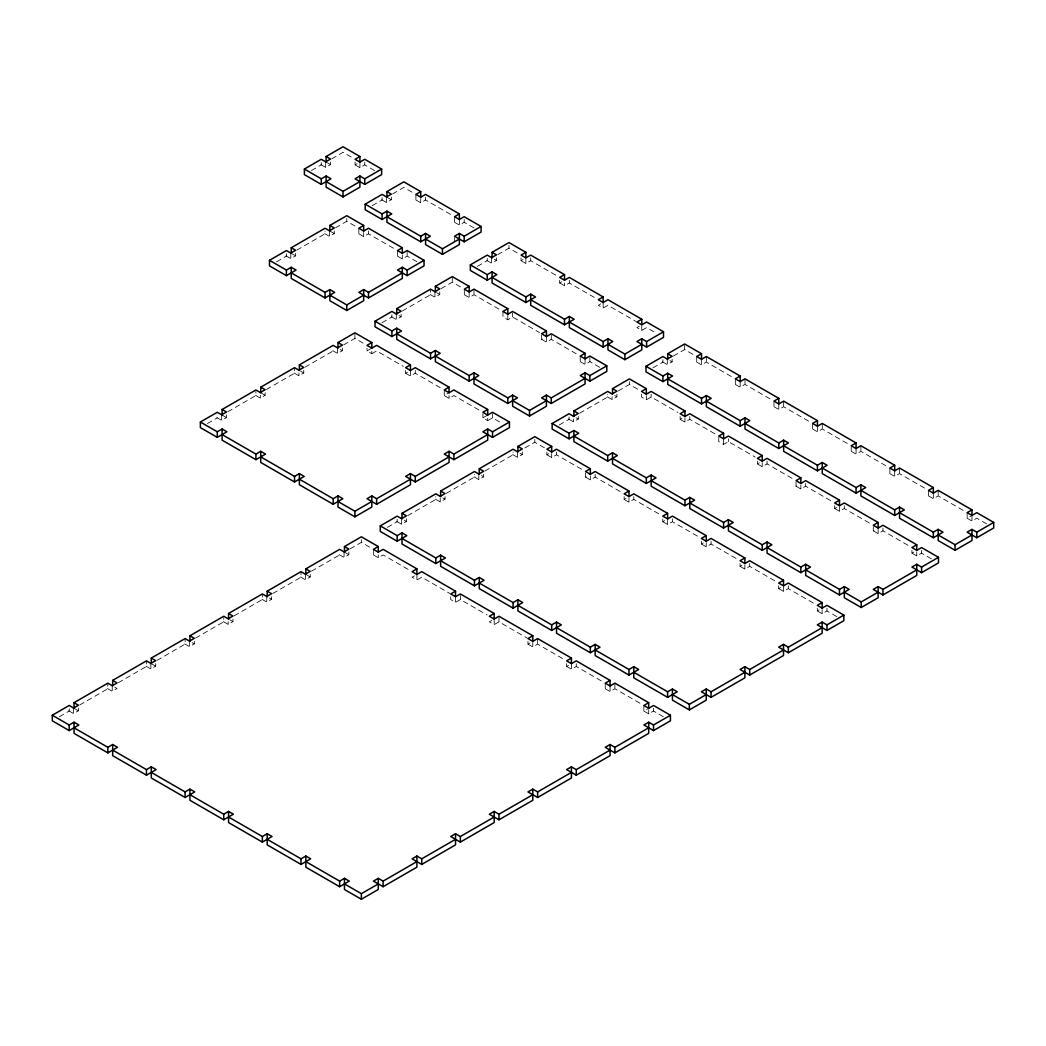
<?xml version="1.0" encoding="UTF-8"?>
<svg xmlns="http://www.w3.org/2000/svg" width="1046" height="1046" viewBox="0 0 1046 1046"><rect width="100%" height="100%" fill="white"/><g stroke="black" fill="none" stroke-linecap="round" stroke-linejoin="round"><path stroke-width="0.75" stroke-dasharray="5 3.75" d="M311.42 170.563L321.279 164.876L321.279 162.078M331.752 158.835L343.023 152.324L354.28 158.835M320.861 164.627L325.685 167.412L330.51 164.627L330.51 159.044M355.091 162.078L355.091 164.876L357.51 163.477M355.091 164.876L359.916 167.661L364.753 164.876L374.612 170.563M372.232 205.67L382.091 199.982L382.091 197.197M392.564 193.941L403.821 187.43L415.092 193.941M276.549 261.814L286.408 256.126L286.408 253.328M296.868 250.086L325.045 233.82L325.045 231.035M335.505 227.78L346.775 221.268L356.634 226.969M381.672 199.734L386.497 202.519L391.322 199.734L391.322 195.55M285.976 255.878L290.814 258.663L295.639 255.878L295.639 251.694M324.613 233.572L329.438 236.357L334.275 233.572L334.275 230.787M415.903 194.399L415.903 199.982L418.322 198.583M358.843 228.237L358.843 233.82L361.262 232.421M415.903 199.982L420.727 202.767L425.565 199.982L453.729 216.247M358.843 233.82L363.681 236.605L368.506 233.82L396.669 250.086M454.539 216.705L454.539 222.288L456.945 220.889M397.48 250.543L397.48 256.126L399.899 254.727M454.539 222.288L459.364 225.073L464.189 222.288L474.047 227.976M397.48 256.126L402.305 258.911L407.142 256.126L417.001 261.814M477.381 266.377L487.24 260.689L487.24 256.505M497.713 254.649L508.971 248.137L518.829 253.838M207.422 423.538L217.28 417.851M227.74 411.81L255.917 395.545L255.917 391.361M266.377 389.504L294.541 373.239L294.541 367.656M305.014 367.198L333.177 350.933M343.637 344.892L354.908 338.381L366.178 344.892M382.038 322.717L391.897 317.03L391.897 312.846M402.37 310.989L430.534 294.724L430.534 289.154M440.994 288.683L452.264 282.172L463.535 288.683M486.821 260.441L491.646 263.226L496.471 260.441L496.471 257.656M216.849 417.602L221.674 420.387L226.511 417.602L226.511 412.019M255.486 395.296L260.31 398.081L265.148 395.296L265.148 392.512M294.122 372.991L298.947 375.776L303.771 372.991L303.771 370.206M332.746 350.685L337.583 353.47L342.408 350.685L342.408 347.9M391.479 316.781L396.303 319.566L401.128 316.781L401.128 311.211M430.102 294.475L434.94 297.26L439.765 294.475L439.765 288.905M521.052 257.891L521.052 260.689L524.674 258.597M366.989 350.933L371.814 348.148L371.814 353.718L366.989 350.933L366.989 348.148M464.332 289.154L464.332 294.724L466.751 293.325M521.052 260.689L525.877 263.474L530.701 260.689L558.878 276.955M371.814 353.718L376.638 350.933L403.403 366.388M464.332 294.724L469.17 297.509L473.995 294.724L502.172 310.989M559.688 280.197L559.688 282.995L562.094 281.596M405.613 370.454L405.613 373.239L408.032 371.84M559.688 282.995L564.513 285.78L569.338 282.995L597.514 299.261M405.613 373.239L410.45 376.024L415.275 373.239L443.439 389.504M502.969 311.447L502.969 317.03L507.807 319.815L512.632 317.03L539.396 332.484M600.731 303.902L598.312 305.301L603.15 308.086L607.974 305.301L636.138 321.553M444.249 389.962L444.249 395.545L449.074 392.747M541.606 335.151L541.606 339.335L544.025 337.936M444.249 395.545L449.074 398.33L453.912 395.545L480.663 410.986M541.606 339.335L546.43 342.12L551.268 339.335L579.432 355.601M639.368 326.208L636.949 327.594L641.773 330.392L646.611 327.594L656.47 333.295M482.886 417.851L487.711 415.053L487.711 420.636L482.886 417.851L482.886 413.667M580.242 356.058L580.242 361.641L582.648 360.242M487.711 420.636L492.535 417.851L502.407 423.538M580.242 361.641L585.067 364.426L589.892 361.641L599.75 367.329M653.044 367.787L662.903 362.099L662.903 356.529M673.363 356.058L684.633 349.56L695.904 356.058M559.205 425.003L569.063 419.315L569.063 416.517M579.523 413.275L607.687 397.009L607.687 394.211M618.16 390.969L629.417 384.457L640.688 390.969M662.471 361.851L667.309 364.636L672.133 361.851L672.133 356.281M59.347 716.745L69.206 711.058L69.206 705.475M79.666 705.017L107.83 688.752L107.83 683.169M118.303 682.711L146.466 666.446L146.466 660.876M156.926 660.405L185.103 644.14L185.103 638.57M195.563 638.099L223.739 621.834L223.739 617.65M234.199 615.793L262.363 599.528L262.363 595.344M272.836 593.487L301 577.222L301 571.652M311.46 571.181L339.636 554.929M350.096 548.875L361.367 542.377L372.638 548.875M387.308 527.393L397.166 521.706L397.166 518.921M407.639 515.665L435.803 499.4L435.803 496.615M446.263 493.359L474.439 477.094L474.439 474.309M484.899 471.053L513.076 454.788L513.076 452.003M524.948 447.936L534.807 442.249L544.665 447.936M568.632 419.067L573.456 421.852L578.294 419.067L578.294 416.269M607.268 396.761L612.093 399.546L616.918 396.761L616.918 393.963M68.775 710.809L73.599 713.594L78.437 710.809L78.437 708.024M107.411 688.503L112.236 691.288L117.06 688.503L112.667 685.967M146.035 666.197L150.872 668.982L155.697 666.197L155.697 663.412M184.671 643.891L189.509 646.676L194.334 643.891L194.334 641.106M223.308 621.586L228.133 624.384L232.97 621.586L232.97 618.801M261.945 599.28L266.769 602.078L271.594 599.28L271.594 596.495M300.581 576.987L305.406 579.772L310.231 576.987L310.231 574.189M339.205 554.681L344.042 557.466L348.867 554.681L348.867 549.098M396.748 521.457L401.572 524.242L406.397 521.457L406.397 518.672M435.371 499.151L440.209 501.936L445.034 499.151L445.034 494.967M474.008 476.845L478.833 479.643L483.67 476.845L483.67 474.06M512.645 454.539L517.469 457.337L522.307 454.539L522.307 451.754M696.701 356.529L696.701 362.099L699.12 360.7M696.701 362.099L701.539 364.884L706.364 362.099L733.128 377.554M373.435 549.346L373.435 554.929L375.854 553.53M546.875 452.003L546.875 454.788L549.294 453.402M641.499 394.211L641.499 397.009L646.323 399.794L651.148 397.009L677.913 412.451M373.435 554.929L378.273 557.714L383.098 554.929L409.862 570.371M546.875 454.788L551.7 457.573L556.537 454.788L584.701 471.053M735.338 378.835L735.338 384.405L737.757 383.006M680.135 416.517L680.135 419.315L682.541 417.916M735.338 384.405L740.163 387.19L745 384.405L773.164 400.67M414.491 575.836L412.072 577.222L416.896 580.02L421.734 577.222L449.898 593.487M585.512 472.91L585.512 477.094L587.917 475.708M680.135 419.315L684.96 422.1L689.785 419.315L717.961 435.567M585.512 477.094L590.336 479.879L595.161 477.094L621.925 492.548M773.975 401.128L773.975 406.711L776.394 405.312M773.975 406.711L778.799 409.496L783.637 406.711L810.389 422.166M624.135 496.615L624.135 499.4L626.554 498.001M718.759 437.437L718.759 441.608L723.597 444.406L728.421 441.608L755.186 457.063M450.708 596.743L450.708 599.528L455.533 602.326L460.371 599.528L487.122 614.983M624.135 499.4L628.973 502.185L633.798 499.4L661.974 515.665M812.611 423.434L812.611 429.017L815.017 427.618M757.396 461.129L757.396 463.914L759.814 462.528M812.611 429.017L817.436 431.802L822.261 429.017L850.437 445.282M491.751 620.448L489.345 621.834L494.17 624.619L498.994 621.834L527.171 638.099M662.772 518.921L662.772 521.706L665.191 520.307M757.396 463.914L762.22 466.712L767.058 463.914L795.222 480.179M662.772 521.706L667.61 524.491L672.434 521.706L699.199 537.16M851.235 445.74L851.235 451.323L853.654 449.924M796.032 482.036L796.032 486.22L798.438 484.834M851.235 451.323L856.073 454.108L860.897 451.323L889.074 467.588M527.969 641.355L527.969 644.14L530.387 642.754M701.408 541.227L701.408 544.012L703.827 542.613M796.032 486.22L800.857 489.018L805.682 486.22L832.446 501.675M527.969 644.14L532.806 646.925L537.631 644.14L564.395 659.595M701.408 544.012L706.233 546.797L711.071 544.012L739.234 560.277M889.871 468.046L889.871 473.629L892.29 472.23M834.669 505.741L834.669 508.526L837.075 507.14M889.871 473.629L894.696 476.414L899.534 473.629L927.697 489.894M566.605 663.661L566.605 666.446L569.024 665.047M740.045 563.533L740.045 566.317L742.451 564.918M834.669 508.526L839.493 511.311L844.318 508.526L872.495 524.791M566.605 666.446L571.43 669.231L576.268 666.446L604.431 682.711M740.045 566.317L744.87 569.102L749.694 566.317L777.871 582.583M928.508 490.352L928.508 495.935L930.927 494.536M873.292 526.648L873.292 530.832L875.711 529.433M928.508 495.935L933.333 498.72L938.17 495.935L966.334 512.187M605.242 683.169L605.242 688.752L607.661 687.353M778.669 585.825L778.669 588.623L781.087 587.224M873.292 530.832L878.13 533.617L882.955 530.832L909.719 546.287M605.242 688.752L610.066 691.537L614.904 688.752L641.656 704.206M778.669 588.623L783.506 591.408L788.331 588.623L816.508 604.889M967.145 512.658L967.145 518.228L970.766 516.149M911.929 550.353L911.929 553.138L914.348 551.739M967.145 518.228L971.969 521.026L976.794 518.228L986.653 523.928M643.878 705.475L643.878 711.058L648.703 708.273M817.305 608.131L817.305 610.929L819.724 609.53M911.929 553.138L916.754 555.923L921.591 553.138L932.862 559.649M643.878 711.058L648.703 713.843L653.528 711.058L663.386 716.745M817.305 610.929L822.143 613.714L826.968 610.929L839.637 618.238M326.117 162.078L330.51 164.627M386.928 197.197L391.322 199.734M494.274 259.173L496.471 260.441M669.937 360.582L672.133 361.851M329.869 231.035L334.275 233.572M436.47 292.566L439.765 294.475M614.721 395.493L616.918 396.761M291.233 253.328L295.639 255.878M398.931 315.513L401.128 316.781M576.085 417.785L578.294 419.067M340.212 349.416L342.408 350.685M520.097 453.271L522.307 454.539M300.477 371.082L303.771 372.991M481.461 475.577L483.67 476.845M260.742 392.747L265.148 395.296M442.837 497.883L445.034 499.151M222.105 415.053L226.511 417.602M404.201 520.189L406.397 521.457M344.461 552.131L348.867 554.681M306.936 575.078L310.231 576.987M269.397 598.011L271.594 599.28M229.662 619.69L232.97 621.586M192.137 642.623L194.334 643.891M151.304 663.661L155.697 666.197M74.031 708.273L78.437 710.809M971.969 515.443L971.969 521.026M938.17 490.352L938.17 495.935M933.333 493.137L933.333 498.72M921.591 550.353L921.591 553.138M916.754 551.739L916.754 555.923M899.534 468.046L899.534 473.629M894.696 470.831L894.696 476.414M882.955 528.047L882.955 530.832M878.13 529.433L878.13 533.617M860.897 445.74L860.897 451.323M856.073 448.538L856.073 454.108M844.318 505.741L844.318 508.526M839.493 507.14L839.493 511.311M826.968 608.131L826.968 610.929M822.261 423.434L822.261 429.017M822.143 609.53L822.143 613.714M817.436 426.232L817.436 431.802M805.682 483.435L805.682 486.22M800.857 484.834L800.857 489.018M788.331 585.825L788.331 588.623M783.637 401.128L783.637 406.711M783.506 587.224L783.506 591.408M778.799 403.926L778.799 409.496M767.058 461.129L767.058 463.914M762.22 462.528L762.22 466.712M749.694 563.533L749.694 566.317M745 378.835L745 384.405M744.87 564.918L744.87 569.102M740.163 381.62L740.163 387.19M728.421 438.823L728.421 441.608M723.597 440.222L723.597 444.406M711.071 541.227L711.071 544.012M706.364 356.529L706.364 362.099M706.233 542.613L706.233 546.797M701.539 359.314L701.539 364.884M689.785 416.517L689.785 419.315M684.96 417.916L684.96 422.1M684.633 345.376L684.633 349.56M672.434 518.921L672.434 521.706M667.61 520.307L667.61 524.491M667.309 359.066L667.309 364.636M653.528 708.273L653.528 711.058M651.148 394.211L651.148 397.009M648.703 709.659L648.703 713.843M646.323 395.61L646.323 399.794M641.773 326.208L641.773 330.392M633.798 496.615L633.798 499.4M629.417 381.672L629.417 384.457M628.973 498.001L628.973 502.185M614.904 683.169L614.904 688.752M612.093 396.761L612.093 399.546M610.066 685.967L610.066 691.537M603.15 302.503L603.15 308.086M595.161 474.309L595.161 477.094M590.336 475.708L590.336 479.879M589.892 357.457L589.892 361.641M585.067 358.843L585.067 364.426M576.268 663.661L576.268 666.446M573.456 419.067L573.456 421.852M571.43 663.661L571.43 669.231M569.338 280.197L569.338 282.995M564.513 282.995L564.513 285.78M556.537 452.003L556.537 454.788M551.7 453.402L551.7 457.573M551.268 335.151L551.268 339.335M546.43 336.55L546.43 342.12M537.631 638.57L537.631 644.14M534.807 439.451L534.807 442.249M532.806 641.355L532.806 646.925M530.701 257.891L530.701 260.689M525.877 259.29L525.877 263.474M517.469 453.153L517.469 457.337M512.632 312.846L512.632 317.03M508.971 245.352L508.971 248.137M507.807 314.245L507.807 319.815M498.994 617.65L498.994 621.834M494.17 619.049L494.17 624.619M492.535 413.667L492.535 417.851M491.646 257.656L491.646 263.226M478.833 475.459L478.833 479.643M473.995 289.154L473.995 294.724M469.17 291.939L469.17 297.509M464.189 219.49L464.189 222.288M460.371 595.344L460.371 599.528M459.364 219.49L459.364 225.073M455.533 596.743L455.533 602.326M454.539 237.612L454.539 241.796M452.264 276.602L452.264 282.172M449.074 395.545L449.074 398.33M440.209 497.765L440.209 501.936M434.94 291.69L434.94 297.26M425.565 197.197L425.565 199.982M420.727 198.583L420.727 202.767M416.896 574.437L416.896 580.02M415.275 370.454L415.275 373.239M410.45 370.454L410.45 376.024M407.142 250.543L407.142 256.126M402.305 254.727L402.305 258.911M401.572 520.058L401.572 524.242M396.303 313.996L396.303 319.566M386.497 198.335L386.497 202.519M378.273 554.916L378.273 557.714M368.506 231.035L368.506 233.82M364.753 162.078L364.753 164.876M363.681 232.421L363.681 236.605M361.367 539.592L361.367 542.377M359.916 163.477L359.916 167.661M354.908 334.197L354.908 338.381M346.775 218.483L346.775 221.268M344.042 551.883L344.042 557.466M337.583 347.9L337.583 353.47M329.438 230.787L329.438 236.357M325.685 163.228L325.685 167.412M305.406 574.189L305.406 579.772M298.947 372.991L298.947 375.776M290.814 253.093L290.814 258.663M266.769 596.495L266.769 602.078M260.31 395.296L260.31 398.081M228.133 621.586L228.133 624.384M221.674 414.804L221.674 420.387M189.509 641.106L189.509 646.676M150.872 663.412L150.872 668.982M112.236 685.718L112.236 691.288M73.599 708.024L73.599 713.594"/><path stroke-width="1.5" d="M304.386 169.047L321.279 178.814L326.117 176.029L330.941 178.814L321.279 184.384L304.386 174.63L304.386 169.047L321.279 159.293L326.117 162.078L326.117 156.508L343.023 146.754L359.916 156.508L359.916 162.078L364.753 159.293L381.646 169.047L381.646 174.63L364.753 184.384L355.091 178.814L359.916 176.029L364.753 178.814L381.646 169.047M325.685 161.829L330.51 159.044L326.117 156.508M359.916 156.508L355.091 159.293L359.916 162.078M326.117 181.599L343.023 191.353L359.916 181.599M326.117 176.029L326.117 187.169L343.023 196.936L359.916 187.169L359.916 176.029M365.198 204.166L382.091 213.92L386.928 211.135L391.753 213.92L382.091 219.49L365.198 209.736L365.198 204.166L382.091 194.399L386.928 197.197L386.928 191.614L403.821 181.86L420.727 191.614L420.727 197.197L425.565 194.399L459.364 213.92L459.364 219.49L464.189 216.705L481.095 226.472L481.095 232.042L464.189 241.796L454.539 236.226L459.364 233.441L464.189 236.226L481.095 226.472M269.502 260.31L286.408 270.064L291.233 267.279L296.07 270.064L286.408 275.634L269.502 265.88L269.502 260.31L286.408 250.543L291.233 253.328L291.233 247.758L325.045 228.237L329.438 230.787L334.275 227.989L329.869 225.452L329.869 231.035M329.869 225.452L346.775 215.698L363.681 225.452L363.681 231.035L368.506 228.237L402.305 247.758L402.305 253.328L407.142 250.543L424.035 260.31L424.035 265.88L407.142 275.634L397.48 270.064L402.305 267.279L407.142 270.064L424.035 260.31M386.497 196.949L391.322 194.151L386.928 191.614M290.814 253.093L295.639 250.295L291.233 247.758M420.727 191.614L415.903 194.399L420.727 197.197M363.681 225.452L358.843 228.237L363.681 231.035M386.928 216.705L420.727 236.226L425.565 233.441L430.39 236.226L420.727 241.796L386.928 222.288L386.928 211.135M459.364 213.92L454.539 216.705L459.364 219.49M291.233 272.849L325.045 292.37L329.869 289.585L334.694 292.37L325.045 297.94L291.233 278.432L291.233 267.279M402.305 247.758L397.48 250.543L402.305 253.328M402.305 272.849L368.506 292.37L363.681 289.585L358.843 292.37L368.506 297.94L402.305 278.432L402.305 267.279M425.565 239.011L442.458 248.765L459.364 239.011M329.869 295.155L346.775 304.909L363.681 295.155M425.565 233.441L425.565 244.594L442.458 254.348L459.364 244.594L459.364 233.441M329.869 289.585L329.869 300.738L346.775 310.492L363.681 300.738L363.681 289.585M470.347 264.873L487.24 274.627L492.078 271.842L496.902 274.627L487.24 280.197L470.347 270.443L470.347 264.873L487.24 255.106L492.078 257.891L492.078 252.321L508.971 242.567L525.877 252.321L525.877 257.891L530.701 255.106L564.513 274.627L564.513 280.197L569.338 277.412L603.15 296.933L603.15 302.503L607.974 299.718L641.773 319.239L641.773 324.809L646.611 322.024L663.504 331.778L663.504 337.361L646.611 347.115L636.949 341.545L641.773 338.747L646.611 341.545L663.504 331.778M200.374 422.022L217.28 431.789L222.105 429.004L226.943 431.789L217.28 437.359L200.374 427.605L200.374 422.022L217.28 412.268L221.674 414.804L226.511 412.019L222.105 409.483L222.105 415.053M222.105 409.483L255.917 389.962L260.742 392.747L260.742 387.177L294.541 367.656L299.378 370.454L299.378 364.871L333.177 345.35L337.583 347.9L342.408 345.115L338.002 342.565L338.002 348.148M338.002 342.565L354.908 332.811L371.814 342.565L371.814 348.148L376.638 345.35L410.45 364.871L410.45 370.454L415.275 367.656L449.074 387.177L449.074 392.747L453.912 389.962L487.711 409.483L487.711 415.053L492.535 412.268L509.441 422.022L509.441 427.605L492.535 437.359L482.886 431.789L487.711 429.004L492.535 431.789L509.441 422.022M375.004 321.214L391.897 330.967L396.735 328.183L401.559 330.967L391.897 336.55L375.004 326.783L375.004 321.214L391.897 311.447L396.735 314.245L396.735 308.662L430.534 289.154L435.358 291.939L435.358 286.356L452.264 276.602L469.17 286.356L469.17 291.939L473.995 289.154L507.807 308.662L507.807 314.245L512.632 311.447L546.43 330.967L546.43 336.55L551.268 333.752L585.067 353.273L585.067 358.843L589.892 356.058L606.798 365.825L606.798 371.395L589.892 381.149L580.242 375.579L585.067 372.794L589.892 375.579L606.798 365.825M491.646 257.656L496.471 254.858L492.078 252.321M260.31 392.512L265.148 389.713L260.742 387.177M298.947 370.206L303.771 367.408L299.378 364.871M396.303 313.996L401.128 311.211L396.735 308.662M434.94 291.69L439.765 288.905L435.358 286.356M525.877 252.321L521.052 255.106L525.877 257.891M371.814 342.565L366.989 345.35L371.814 348.148M469.17 286.356L464.332 289.154L469.17 291.939M492.078 277.412L525.877 296.933L530.701 294.148L535.539 296.933L525.877 302.503L492.078 282.995L492.078 271.842M564.513 274.627L559.688 277.412L564.513 280.197M222.105 434.574L255.917 454.095L260.742 451.297L265.566 454.095L255.917 459.665L222.105 440.157L222.105 429.004M410.45 364.871L405.613 367.656L410.45 370.454M396.735 333.752L430.534 353.273L435.358 350.488L440.196 353.273L430.534 358.843L396.735 339.335L396.735 328.183M507.807 308.662L502.969 311.447L507.807 314.245M530.701 299.718L564.513 319.239L569.338 316.454L574.176 319.239L564.513 324.809L530.701 305.301L530.701 294.148M603.15 296.933L598.312 299.718L603.15 302.503M260.742 456.88L294.541 476.401L299.378 473.603L304.203 476.401L294.541 481.971L260.742 462.45L260.742 451.297M449.074 387.177L444.249 389.962L449.074 392.747M435.358 356.058L469.17 375.579L473.995 372.794L478.833 375.579L469.17 381.149L435.358 361.641L435.358 350.488M546.43 330.967L541.606 333.752L546.43 336.55M569.338 322.024L603.15 341.545L607.974 338.747L612.799 341.545L603.15 347.115L569.338 327.594L569.338 316.454M641.773 319.239L636.949 322.024L641.773 324.809M299.378 479.186L333.177 498.707L338.002 495.909L342.84 498.707L333.177 504.277L299.378 484.756L299.378 473.603M487.711 409.483L482.886 412.268L487.711 415.053M473.995 378.364L507.807 397.885L512.632 395.1L517.456 397.885L507.807 403.455L473.995 383.947L473.995 372.794M585.067 353.273L580.242 356.058L585.067 358.843M410.45 479.186L376.638 498.707L371.814 495.909L366.989 498.707L376.638 504.277L410.45 484.756L410.45 473.603L415.275 476.401L449.074 456.88M410.45 473.603L405.613 476.401L415.275 481.971L449.074 462.45L449.074 451.297L453.912 454.095L487.711 434.574M449.074 451.297L444.249 454.095L453.912 459.665L487.711 440.157L487.711 429.004M585.067 378.364L551.268 397.885L546.43 395.1L541.606 397.885L551.268 403.455L585.067 383.947L585.067 372.794M607.974 344.33L624.88 354.084L641.773 344.33M338.002 501.492L354.908 511.246L371.814 501.492M512.632 400.67L529.538 410.424L546.43 400.67M607.974 338.747L607.974 349.9L624.88 359.667L641.773 349.9L641.773 338.747M338.002 495.909L338.002 507.062L354.908 516.829L371.814 507.062L371.814 495.909M512.632 395.1L512.632 406.253L529.538 416.007L546.43 406.253L546.43 395.1M645.997 366.283L662.903 376.037L667.727 373.252L672.565 376.037L662.903 381.62L645.997 371.853L645.997 366.283L662.903 356.529L667.727 359.314L667.727 353.731L684.633 343.977L701.539 353.731L701.539 359.314L706.364 356.529L740.163 376.037L740.163 381.62L745 378.835L778.799 398.343L778.799 403.926L783.637 401.128L817.436 420.649L817.436 426.232L822.261 423.434L856.073 442.955L856.073 448.538L860.897 445.74L894.696 465.261L894.696 470.831L899.534 468.046L933.333 487.567L933.333 493.137L938.17 490.352L971.969 509.873L971.969 515.443L976.794 512.658L993.7 522.412L993.7 527.995L976.794 537.749L967.145 532.179L971.969 529.381L976.794 532.179L993.7 522.412M552.157 423.486L569.063 433.253L573.888 430.455L578.713 433.253L569.063 438.823L552.157 429.069L552.157 423.486L569.063 413.732L573.888 416.517L573.888 410.947L607.687 391.426L612.093 393.963L616.918 391.178L612.525 388.641L612.525 394.211M612.525 388.641L629.417 378.887L646.323 388.641L646.323 394.211L651.148 391.426L684.96 410.947L684.96 416.517L689.785 413.732L723.597 433.253L723.597 438.823L728.421 436.038L762.22 455.559L762.22 461.129L767.058 458.344L800.857 477.865L800.857 483.435L805.682 480.65L839.493 500.158L839.493 505.741L844.318 502.956L878.13 522.464L878.13 528.047L882.955 525.262L916.754 544.77L916.754 550.353L921.591 547.568L938.484 557.322L938.484 562.892L921.591 572.659L911.929 567.076L916.754 564.291L921.591 567.076L938.484 557.322M667.309 359.066L672.133 356.281L667.727 353.731M52.3 715.242L69.206 724.996L74.031 722.211L78.855 724.996L69.206 730.579L52.3 720.812L52.3 715.242L69.206 705.475L74.031 708.273L74.031 702.69L107.83 683.169L112.236 685.718L117.06 682.933L112.667 680.384L112.667 685.967M112.667 680.384L146.466 660.876L151.304 663.661L151.304 658.078L185.103 638.57L189.927 641.355L189.927 635.772L223.739 616.264L228.133 618.801L232.97 616.016L228.564 613.479L228.564 619.049M228.564 613.479L262.363 593.958L267.201 596.743L267.201 591.173L301 571.652L305.837 574.437L305.837 568.867L339.636 549.346L344.042 551.883L348.867 549.098L344.461 546.561L344.461 552.131M344.461 546.561L361.367 536.794L378.273 546.561L378.273 552.131L383.098 549.346L416.896 568.867L416.896 574.437L421.734 571.652L455.533 591.173L455.533 596.743L460.371 593.958L494.17 613.479L494.17 619.049L498.994 616.264L532.806 635.772L532.806 641.355L537.631 638.57L571.43 658.078L571.43 663.661L576.268 660.876L610.066 680.384L610.066 685.967L614.904 683.169L648.703 702.69L648.703 708.273L653.528 705.475L670.434 715.242L670.434 720.812L653.528 730.579L643.878 724.996L648.703 722.211L653.528 724.996L670.434 715.242M380.273 525.89L397.166 535.644L402.004 532.859L406.829 535.644L397.166 541.227L380.273 531.46L380.273 525.89L397.166 516.123L402.004 518.921L402.004 513.338L435.803 493.83L440.209 496.366L445.034 493.581L440.628 491.032L440.628 496.615M440.628 491.032L474.439 471.524L479.264 474.309L479.264 468.726L513.076 449.218L517.901 452.003L517.901 446.433L534.807 436.666L551.7 446.433L551.7 452.003L556.537 449.218L590.336 468.726L590.336 474.309L595.161 471.524L628.973 491.032L628.973 496.615L633.798 493.83L667.61 513.338L667.61 518.921L672.434 516.123L706.233 535.644L706.233 541.227L711.071 538.429L744.87 557.949L744.87 563.533L749.694 560.734L783.506 580.255L783.506 585.825L788.331 583.04L822.143 602.561L822.143 608.131L826.968 605.346L843.874 615.1L843.874 620.683L826.968 630.437L817.305 624.867L822.143 622.082L826.968 624.867L843.874 615.1M573.456 416.269L578.294 413.484L573.888 410.947M73.599 708.024L78.437 705.239L74.031 702.69M150.872 663.412L155.697 660.627L151.304 658.078M189.509 641.106L194.334 638.322L189.927 635.772M266.769 596.495L271.594 593.71L267.201 591.173M305.406 574.189L310.231 571.404L305.837 568.867M401.572 518.672L406.397 515.887L402.004 513.338M478.833 474.06L483.67 471.275L479.264 468.726M517.469 451.754L522.307 448.969L517.901 446.433M701.539 353.731L696.701 356.529L701.539 359.314M646.323 388.641L641.499 391.426L646.323 394.211M378.273 546.561L373.435 549.346L378.273 552.131M551.7 446.433L546.875 449.218L551.7 452.003M667.727 378.835L701.539 398.343L706.364 395.558L711.188 398.343L701.539 403.926L667.727 384.405L667.727 373.252M740.163 376.037L735.338 378.835L740.163 381.62M573.888 436.038L607.687 455.559L612.525 452.761L617.349 455.559L607.687 461.129L573.888 441.608L573.888 430.455M684.96 410.947L680.135 413.732L684.96 416.517M74.031 727.781L107.83 747.302L112.667 744.517L117.492 747.302L107.83 752.872L74.031 733.364L74.031 722.211M416.896 568.867L412.072 571.652L416.896 574.437M402.004 538.429L435.803 557.949L440.628 555.165L445.465 557.949L435.803 563.533L402.004 544.012L402.004 532.859M590.336 468.726L585.512 471.524L590.336 474.309M706.364 401.128L740.163 420.649L745 417.864L749.825 420.649L740.163 426.232L706.364 406.711L706.364 395.558M778.799 398.343L773.975 401.128L778.799 403.926M612.525 458.344L646.323 477.865L651.148 475.067L655.986 477.865L646.323 483.435L612.525 463.914L612.525 452.761M723.597 433.253L718.759 436.038L723.597 438.823M112.667 750.087L146.466 769.608L151.304 766.823L156.129 769.608L146.466 775.178L112.667 755.67L112.667 744.517M455.533 591.173L450.708 593.958L455.533 596.743M440.628 560.734L474.439 580.255L479.264 577.47L484.102 580.255L474.439 585.825L440.628 566.317L440.628 555.165M628.973 491.032L624.135 493.83L628.973 496.615M745 423.434L778.799 442.955L783.637 440.17L788.462 442.955L778.799 448.538L745 429.017L745 417.864M817.436 420.649L812.611 423.434L817.436 426.232M651.148 480.65L684.96 500.158L689.785 497.373L694.622 500.158L684.96 505.741L651.148 486.22L651.148 475.067M762.22 455.559L757.396 458.344L762.22 461.129M151.304 772.393L185.103 791.914L189.927 789.129L194.765 791.914L185.103 797.483L151.304 777.976L151.304 766.823M494.17 613.479L489.345 616.264L494.17 619.049M479.264 583.04L513.076 602.561L517.901 599.776L522.725 602.561L513.076 608.131L479.264 588.623L479.264 577.47M667.61 513.338L662.772 516.123L667.61 518.921M783.637 445.74L817.436 465.261L822.261 462.476L827.098 465.261L817.436 470.831L783.637 451.323L783.637 440.17M856.073 442.955L851.235 445.74L856.073 448.538M689.785 502.956L723.597 522.464L728.421 519.679L733.246 522.464L723.597 528.047L689.785 508.526L689.785 497.373M800.857 477.865L796.032 480.65L800.857 483.435M189.927 794.698L223.739 814.219L228.564 811.421L233.389 814.219L223.739 819.789L189.927 800.282L189.927 789.129M532.806 635.772L527.969 638.57L532.806 641.355M517.901 605.346L551.7 624.867L556.537 622.082L561.362 624.867L551.7 630.437L517.901 610.929L517.901 599.776M706.233 535.644L701.408 538.429L706.233 541.227M822.261 468.046L856.073 487.567L860.897 484.782L865.722 487.567L856.073 493.137L822.261 473.629L822.261 462.476M894.696 465.261L889.871 468.046L894.696 470.831M728.421 525.262L762.22 544.77L767.058 541.985L771.883 544.77L762.22 550.353L728.421 530.832L728.421 519.679M839.493 500.158L834.669 502.956L839.493 505.741M228.564 817.004L262.363 836.525L267.201 833.727L272.025 836.525L262.363 842.095L228.564 822.574L228.564 811.421M571.43 658.078L566.605 660.876L571.43 663.661M556.537 627.652L590.336 647.173L595.161 644.375L599.999 647.173L590.336 652.743L556.537 633.235L556.537 622.082M744.87 557.949L740.045 560.734L744.87 563.533M860.897 490.352L894.696 509.873L899.534 507.088L904.359 509.873L894.696 515.443L860.897 495.935L860.897 484.782M933.333 487.567L928.508 490.352L933.333 493.137M767.058 547.568L800.857 567.076L805.682 564.291L810.519 567.076L800.857 572.659L767.058 553.138L767.058 541.985M878.13 522.464L873.292 525.262L878.13 528.047M267.201 839.31L301 858.831L305.837 856.033L310.662 858.831L301 864.401L267.201 844.88L267.201 833.727M610.066 680.384L605.242 683.169L610.066 685.967M595.161 649.958L628.973 669.479L633.798 666.681L638.635 669.479L628.973 675.049L595.161 655.528L595.161 644.375M783.506 580.255L778.669 583.04L783.506 585.825M899.534 512.658L933.333 532.179L938.17 529.381L942.995 532.179L933.333 537.749L899.534 518.228L899.534 507.088M971.969 509.873L967.145 512.658L971.969 515.443M805.682 569.861L839.493 589.382L844.318 586.597L849.156 589.382L839.493 594.965L805.682 575.444L805.682 564.291M916.754 544.77L911.929 547.568L916.754 550.353M305.837 861.616L339.636 881.124L344.461 878.339L349.299 881.124L339.636 886.707L305.837 867.186L305.837 856.033M648.703 702.69L643.878 705.475L648.703 708.273M633.798 672.264L667.61 691.785L672.434 688.987L677.259 691.785L667.61 697.355L633.798 677.834L633.798 666.681M822.143 602.561L817.305 605.346L822.143 608.131M916.754 569.861L882.955 589.382L878.13 586.597L873.292 589.382L882.955 594.965L916.754 575.444L916.754 564.291M938.17 534.964L955.063 544.718L971.969 534.964M416.896 861.616L383.098 881.124L378.273 878.339L373.435 881.124L383.098 886.707L416.896 867.186L416.896 856.033L421.734 858.831L455.533 839.31M416.896 856.033L412.072 858.831L421.734 864.401L455.533 844.88L455.533 833.727L460.371 836.525L494.17 817.004M455.533 833.727L450.708 836.525L460.371 842.095L494.17 822.574L494.17 811.421L498.994 814.219L532.806 794.698M494.17 811.421L489.345 814.219L498.994 819.789L532.806 800.282L532.806 789.129L537.631 791.914L571.43 772.393M532.806 789.129L527.969 791.914L537.631 797.483L571.43 777.976L571.43 766.823L576.268 769.608L610.066 750.087M571.43 766.823L566.605 769.608L576.268 775.178L610.066 755.67L610.066 744.517L614.904 747.302L648.703 727.781M610.066 744.517L605.242 747.302L614.904 752.872L648.703 733.364L648.703 722.211M744.87 672.264L711.071 691.785L706.233 688.987L701.408 691.785L711.071 697.355L744.87 677.834L744.87 666.681L749.694 669.479L783.506 649.958M744.87 666.681L740.045 669.479L749.694 675.049L783.506 655.528L783.506 644.375L788.331 647.173L822.143 627.652M783.506 644.375L778.669 647.173L788.331 652.743L822.143 633.235L822.143 622.082M844.318 592.167L861.224 601.934L878.13 592.167M938.17 529.381L938.17 540.534L955.063 550.301L971.969 540.534L971.969 529.381M344.461 883.922L361.367 893.676L378.273 883.922M672.434 694.57L689.34 704.324L706.233 694.57M844.318 586.597L844.318 597.75L861.224 607.504L878.13 597.75L878.13 586.597M344.461 878.339L344.461 889.492L361.367 899.246L378.273 889.492L378.273 878.339M672.434 688.987L672.434 700.14L689.34 709.907L706.233 700.14L706.233 688.987M976.794 532.179L976.794 537.749M955.063 544.718L955.063 550.301M933.333 532.179L933.333 537.749M921.591 567.076L921.591 572.659M894.696 509.873L894.696 515.443M882.955 589.382L882.955 594.965M861.224 601.934L861.224 607.504M856.073 487.567L856.073 493.137M839.493 589.382L839.493 594.965M826.968 624.867L826.968 630.437M817.436 465.261L817.436 470.831M800.857 567.076L800.857 572.659M788.331 647.173L788.331 652.743M778.799 442.955L778.799 448.538M762.22 544.77L762.22 550.353M749.694 669.479L749.694 675.049M740.163 420.649L740.163 426.232M723.597 522.464L723.597 528.047M711.071 691.785L711.071 697.355M701.539 398.343L701.539 403.926M689.34 704.324L689.34 709.907M684.96 500.158L684.96 505.741M667.61 691.785L667.61 697.355M662.903 376.037L662.903 381.62M653.528 724.996L653.528 730.579M646.611 341.545L646.611 347.115M646.323 477.865L646.323 483.435M628.973 669.479L628.973 675.049M624.88 354.084L624.88 359.667M614.904 747.302L614.904 752.872M607.687 455.559L607.687 461.129M603.15 341.545L603.15 347.115M590.336 647.173L590.336 652.743M589.892 375.579L589.892 381.149M576.268 769.608L576.268 775.178M569.063 433.253L569.063 438.823M564.513 319.239L564.513 324.809M551.7 624.867L551.7 630.437M551.268 397.885L551.268 403.455M537.631 791.914L537.631 797.483M529.538 410.424L529.538 416.007M525.877 296.933L525.877 302.503M513.076 602.561L513.076 608.131M507.807 397.885L507.807 403.455M498.994 814.219L498.994 819.789M492.535 431.789L492.535 437.359M487.24 274.627L487.24 280.197M474.439 580.255L474.439 585.825M469.17 375.579L469.17 381.149M464.189 236.226L464.189 241.796M460.371 836.525L460.371 842.095M453.912 454.095L453.912 459.665M442.458 248.765L442.458 254.348M435.803 557.949L435.803 563.533M430.534 353.273L430.534 358.843M421.734 858.831L421.734 864.401M420.727 236.226L420.727 241.796M415.275 476.401L415.275 481.971M407.142 270.064L407.142 275.634M397.166 535.644L397.166 541.227M391.897 330.967L391.897 336.55M383.098 881.124L383.098 886.707M382.091 213.92L382.091 219.49M376.638 498.707L376.638 504.277M368.506 292.37L368.506 297.94M364.753 178.814L364.753 184.384M361.367 893.676L361.367 899.246M354.908 511.246L354.908 516.829M346.775 304.909L346.775 310.492M343.023 191.353L343.023 196.936M339.636 881.124L339.636 886.707M333.177 498.707L333.177 504.277M325.045 292.37L325.045 297.94M321.279 178.814L321.279 184.384M301 858.831L301 864.401M294.541 476.401L294.541 481.971M286.408 270.064L286.408 275.634M262.363 836.525L262.363 842.095M255.917 454.095L255.917 459.665M223.739 814.219L223.739 819.789M217.28 431.789L217.28 437.359M185.103 791.914L185.103 797.483M146.466 769.608L146.466 775.178M107.83 747.302L107.83 752.872M69.206 724.996L69.206 730.579"/></g></svg>
